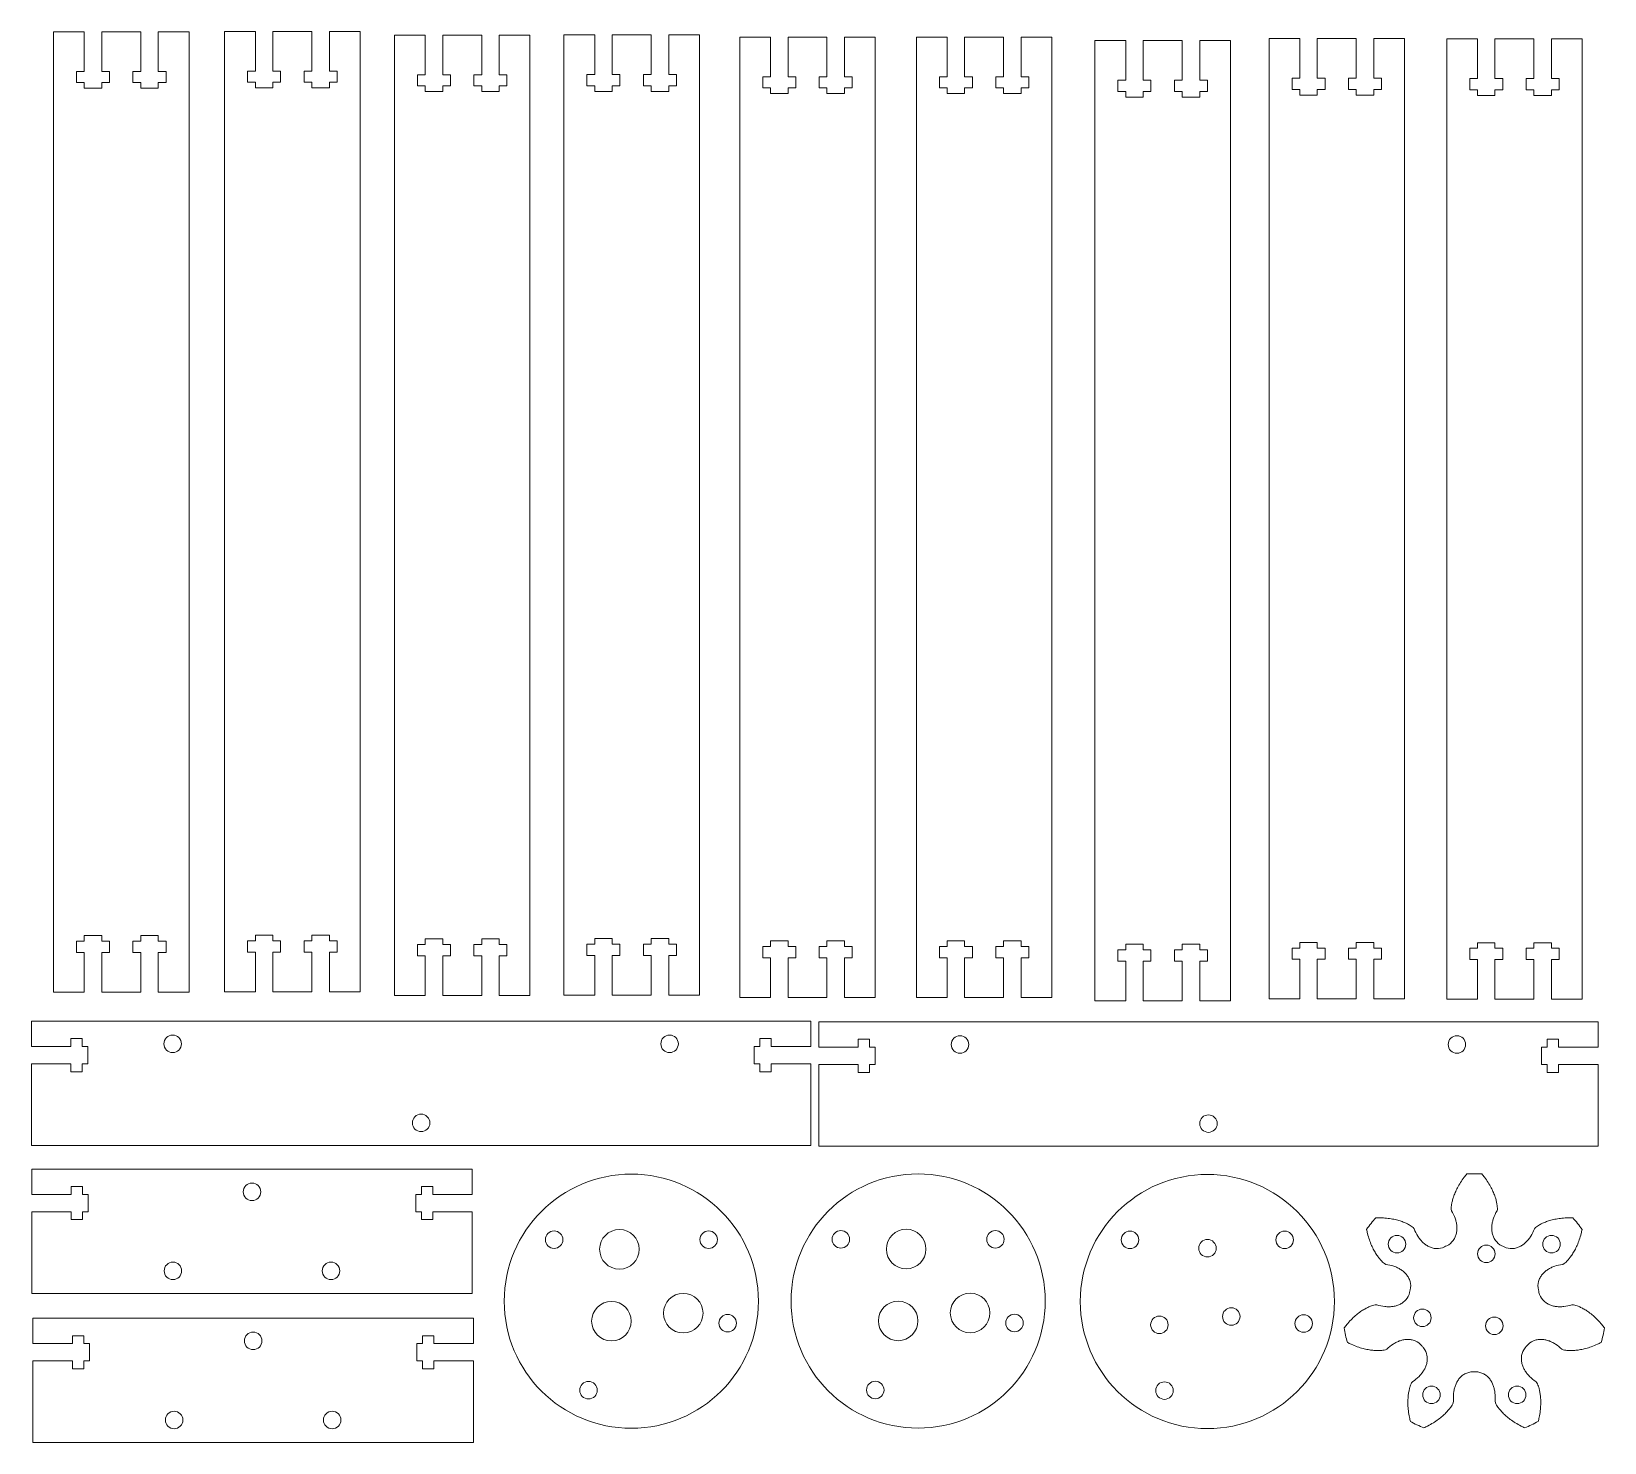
# Model space of a CAD drawing. Header units: millimetres. Extents: x 2 to 283, y 806 to 1473.
# Drawn here: x 2.6 to 281.2, y 806.2 to 1056 of the extents above; entities that cross this region are included whole.
import ezdxf

# ---------------------------------------------------------------- set-up
doc = ezdxf.new("R2010")
doc.units = ezdxf.units.MM

msp = doc.modelspace()

# ---------------------------------------------------------------- linework, layer by layer
at = {"color": 7, "linetype": 'Continuous', "lineweight": 15}
for p, q in [((6.54, 885.91), (6.54, 1055.91)), ((11.99, 1055.91), (6.54, 1055.91)), ((11.99, 1048.91), (11.99, 1055.91)), ((15.09, 1055.91), (15.09, 1048.91)), ((21.99, 1055.91), (15.09, 1055.91)), ((21.99, 1048.91), (21.99, 1055.91)), ((25.09, 1055.91), (25.09, 1048.91)), ((30.54, 1055.91), (25.09, 1055.91)), ((30.54, 885.91), (30.54, 1055.91)), ((36.83, 885.97), (36.83, 1055.97)), ((42.28, 1055.97), (36.83, 1055.97)), ((42.28, 1048.97), (42.28, 1055.97)), ((45.38, 1055.97), (45.38, 1048.97)), ((52.28, 1055.97), (45.38, 1055.97)), ((52.28, 1048.97), (52.28, 1055.97)), ((55.38, 1055.97), (55.38, 1048.97)), ((60.83, 1055.97), (55.38, 1055.97)), ((60.83, 885.97), (60.83, 1055.97)), ((66.91, 885.32), (66.91, 1055.32)), ((72.36, 1055.32), (66.91, 1055.32)), ((72.36, 1048.32), (72.36, 1055.32)), ((75.46, 1055.32), (75.46, 1048.32)), ((82.36, 1055.32), (75.46, 1055.32)), ((82.36, 1048.32), (82.36, 1055.32)), ((85.46, 1055.32), (85.46, 1048.32)), ((90.91, 1055.32), (85.46, 1055.32)), ((90.91, 885.32), (90.91, 1055.32)), ((96.92, 885.37), (96.92, 1055.37)), ((102.37, 1055.37), (96.92, 1055.37)), ((102.37, 1048.37), (102.37, 1055.37)), ((105.47, 1055.37), (105.47, 1048.37)), ((112.37, 1055.37), (105.47, 1055.37)), ((112.37, 1048.37), (112.37, 1055.37)), ((115.47, 1055.37), (115.47, 1048.37)), ((120.92, 1055.37), (115.47, 1055.37)), ((120.92, 885.37), (120.92, 1055.37)), ((128.05, 884.97), (128.05, 1054.97)), ((133.5, 1054.97), (128.05, 1054.97)), ((133.5, 1047.97), (133.5, 1054.97)), ((136.6, 1054.97), (136.6, 1047.97)), ((143.5, 1054.97), (136.6, 1054.97)), ((143.5, 1047.97), (143.5, 1054.97)), ((146.6, 1054.97), (146.6, 1047.97)), ((152.05, 1054.97), (146.6, 1054.97)), ((152.05, 884.97), (152.05, 1054.97)), ((159.33, 884.97), (159.33, 1054.97)), ((164.78, 1054.97), (159.33, 1054.97)), ((164.78, 1047.97), (164.78, 1054.97)), ((167.88, 1054.97), (167.88, 1047.97)), ((174.78, 1054.97), (167.88, 1054.97)), ((174.78, 1047.97), (174.78, 1054.97)), ((177.88, 1054.97), (177.88, 1047.97)), ((183.33, 1054.97), (177.88, 1054.97)), ((183.33, 884.97), (183.33, 1054.97)), ((190.95, 884.36), (190.95, 1054.36)), ((196.4, 1054.36), (190.95, 1054.36)), ((196.4, 1047.36), (196.4, 1054.36)), ((199.5, 1054.36), (199.5, 1047.36)), ((206.4, 1054.36), (199.5, 1054.36)), ((206.4, 1047.36), (206.4, 1054.36)), ((209.5, 1054.36), (209.5, 1047.36)), ((214.95, 1054.36), (209.5, 1054.36)), ((214.95, 884.36), (214.95, 1054.36)), ((221.78, 884.7), (221.78, 1054.7)), ((227.23, 1054.7), (221.78, 1054.7)), ((227.23, 1047.7), (227.23, 1054.7)), ((230.33, 1054.7), (230.33, 1047.7)), ((237.23, 1054.7), (230.33, 1054.7)), ((237.23, 1047.7), (237.23, 1054.7)), ((240.33, 1054.7), (240.33, 1047.7)), ((245.78, 1054.7), (240.33, 1054.7)), ((245.78, 884.7), (245.78, 1054.7)), ((253.24, 884.65), (253.24, 1054.65)), ((258.69, 1054.65), (253.24, 1054.65)), ((258.69, 1047.65), (258.69, 1054.65)), ((261.79, 1054.65), (261.79, 1047.65)), ((268.69, 1054.65), (261.79, 1054.65)), ((268.69, 1047.65), (268.69, 1054.65)), ((271.79, 1054.65), (271.79, 1047.65)), ((277.24, 1054.65), (271.79, 1054.65)), ((277.24, 884.65), (277.24, 1054.65)), ((10.61, 1048.91), (11.99, 1048.91)), ((10.61, 1046.91), (10.61, 1048.91)), ((15.09, 1048.91), (16.46, 1048.91)), ((16.46, 1048.91), (16.46, 1046.91)), ((20.61, 1048.91), (21.99, 1048.91)), ((20.61, 1046.91), (20.61, 1048.91)), ((25.09, 1048.91), (26.46, 1048.91)), ((26.46, 1048.91), (26.46, 1046.91)), ((40.9, 1048.97), (42.28, 1048.97)), ((40.9, 1046.97), (40.9, 1048.97)), ((45.38, 1048.97), (46.75, 1048.97)), ((46.75, 1048.97), (46.75, 1046.97)), ((50.9, 1048.97), (52.28, 1048.97)), ((50.9, 1046.97), (50.9, 1048.97)), ((55.38, 1048.97), (56.75, 1048.97)), ((56.75, 1048.97), (56.75, 1046.97)), ((70.98, 1048.32), (72.36, 1048.32)), ((70.98, 1046.32), (70.98, 1048.32)), ((75.46, 1048.32), (76.83, 1048.32)), ((76.83, 1048.32), (76.83, 1046.32)), ((80.98, 1048.32), (82.36, 1048.32)), ((80.98, 1046.32), (80.98, 1048.32)), ((85.46, 1048.32), (86.83, 1048.32)), ((86.83, 1048.32), (86.83, 1046.32)), ((100.99, 1048.37), (102.37, 1048.37)), ((100.99, 1046.37), (100.99, 1048.37)), ((105.47, 1048.37), (106.84, 1048.37)), ((106.84, 1048.37), (106.84, 1046.37)), ((110.99, 1048.37), (112.37, 1048.37)), ((110.99, 1046.37), (110.99, 1048.37)), ((115.47, 1048.37), (116.84, 1048.37)), ((116.84, 1048.37), (116.84, 1046.37)), ((132.12, 1047.97), (133.5, 1047.97)), ((132.12, 1045.97), (132.12, 1047.97)), ((136.6, 1047.97), (137.97, 1047.97)), ((137.97, 1047.97), (137.97, 1045.97)), ((142.12, 1047.97), (143.5, 1047.97)), ((142.12, 1045.97), (142.12, 1047.97)), ((146.6, 1047.97), (147.97, 1047.97)), ((147.97, 1047.97), (147.97, 1045.97)), ((163.4, 1047.97), (164.78, 1047.97)), ((163.4, 1045.97), (163.4, 1047.97)), ((167.88, 1047.97), (169.25, 1047.97)), ((169.25, 1047.97), (169.25, 1045.97)), ((173.4, 1047.97), (174.78, 1047.97)), ((173.4, 1045.97), (173.4, 1047.97)), ((177.88, 1047.97), (179.25, 1047.97)), ((179.25, 1047.97), (179.25, 1045.97)), ((225.85, 1047.7), (227.23, 1047.7)), ((225.85, 1045.7), (225.85, 1047.7)), ((230.33, 1047.7), (231.7, 1047.7)), ((231.7, 1047.7), (231.7, 1045.7)), ((235.85, 1047.7), (237.23, 1047.7)), ((235.85, 1045.7), (235.85, 1047.7)), ((240.33, 1047.7), (241.7, 1047.7)), ((241.7, 1047.7), (241.7, 1045.7)), ((257.31, 1047.65), (258.69, 1047.65)), ((257.31, 1045.65), (257.31, 1047.65)), ((261.79, 1047.65), (263.16, 1047.65)), ((263.16, 1047.65), (263.16, 1045.65)), ((267.31, 1047.65), (268.69, 1047.65)), ((267.31, 1045.65), (267.31, 1047.65)), ((271.79, 1047.65), (273.16, 1047.65)), ((273.16, 1047.65), (273.16, 1045.65)), ((11.99, 1046.91), (10.61, 1046.91)), ((11.99, 1045.91), (11.99, 1046.91)), ((15.09, 1045.91), (11.99, 1045.91)), ((15.09, 1046.91), (15.09, 1045.91)), ((16.46, 1046.91), (15.09, 1046.91)), ((21.99, 1046.91), (20.61, 1046.91)), ((21.99, 1045.91), (21.99, 1046.91)), ((25.09, 1045.91), (21.99, 1045.91)), ((25.09, 1046.91), (25.09, 1045.91)), ((26.46, 1046.91), (25.09, 1046.91)), ((42.28, 1046.97), (40.9, 1046.97)), ((42.28, 1045.97), (42.28, 1046.97)), ((45.38, 1045.97), (42.28, 1045.97)), ((45.38, 1046.97), (45.38, 1045.97)), ((46.75, 1046.97), (45.38, 1046.97)), ((52.28, 1046.97), (50.9, 1046.97)), ((52.28, 1045.97), (52.28, 1046.97)), ((55.38, 1045.97), (52.28, 1045.97)), ((55.38, 1046.97), (55.38, 1045.97)), ((56.75, 1046.97), (55.38, 1046.97)), ((72.36, 1046.32), (70.98, 1046.32)), ((72.36, 1045.32), (72.36, 1046.32)), ((75.46, 1045.32), (72.36, 1045.32)), ((75.46, 1046.32), (75.46, 1045.32)), ((76.83, 1046.32), (75.46, 1046.32)), ((82.36, 1046.32), (80.98, 1046.32)), ((82.36, 1045.32), (82.36, 1046.32)), ((85.46, 1045.32), (82.36, 1045.32)), ((85.46, 1046.32), (85.46, 1045.32)), ((86.83, 1046.32), (85.46, 1046.32)), ((102.37, 1046.37), (100.99, 1046.37)), ((102.37, 1045.37), (102.37, 1046.37)), ((105.47, 1045.37), (102.37, 1045.37)), ((105.47, 1046.37), (105.47, 1045.37)), ((106.84, 1046.37), (105.47, 1046.37)), ((112.37, 1046.37), (110.99, 1046.37)), ((112.37, 1045.37), (112.37, 1046.37)), ((115.47, 1045.37), (112.37, 1045.37)), ((115.47, 1046.37), (115.47, 1045.37)), ((116.84, 1046.37), (115.47, 1046.37)), ((133.5, 1045.97), (132.12, 1045.97)), ((133.5, 1044.97), (133.5, 1045.97)), ((136.6, 1044.97), (133.5, 1044.97)), ((136.6, 1045.97), (136.6, 1044.97)), ((137.97, 1045.97), (136.6, 1045.97)), ((143.5, 1045.97), (142.12, 1045.97)), ((143.5, 1044.97), (143.5, 1045.97)), ((146.6, 1044.97), (143.5, 1044.97)), ((146.6, 1045.97), (146.6, 1044.97)), ((147.97, 1045.97), (146.6, 1045.97)), ((164.78, 1045.97), (163.4, 1045.97)), ((164.78, 1044.97), (164.78, 1045.97)), ((167.88, 1044.97), (164.78, 1044.97)), ((167.88, 1045.97), (167.88, 1044.97)), ((169.25, 1045.97), (167.88, 1045.97)), ((174.78, 1045.97), (173.4, 1045.97)), ((174.78, 1044.97), (174.78, 1045.97)), ((177.88, 1044.97), (174.78, 1044.97)), ((177.88, 1045.97), (177.88, 1044.97)), ((179.25, 1045.97), (177.88, 1045.97)), ((195.02, 1047.36), (196.4, 1047.36)), ((195.02, 1045.36), (195.02, 1047.36)), ((196.4, 1045.36), (195.02, 1045.36)), ((196.4, 1044.36), (196.4, 1045.36)), ((199.5, 1047.36), (200.87, 1047.36)), ((199.5, 1045.36), (199.5, 1044.36)), ((200.87, 1045.36), (199.5, 1045.36)), ((200.87, 1047.36), (200.87, 1045.36)), ((205.02, 1047.36), (206.4, 1047.36)), ((205.02, 1045.36), (205.02, 1047.36)), ((206.4, 1045.36), (205.02, 1045.36)), ((206.4, 1044.36), (206.4, 1045.36)), ((209.5, 1047.36), (210.87, 1047.36)), ((209.5, 1045.36), (209.5, 1044.36)), ((210.87, 1045.36), (209.5, 1045.36)), ((210.87, 1047.36), (210.87, 1045.36)), ((227.23, 1045.7), (225.85, 1045.7)), ((227.23, 1044.7), (227.23, 1045.7)), ((230.33, 1044.7), (227.23, 1044.7)), ((230.33, 1045.7), (230.33, 1044.7)), ((231.7, 1045.7), (230.33, 1045.7)), ((237.23, 1045.7), (235.85, 1045.7)), ((237.23, 1044.7), (237.23, 1045.7)), ((240.33, 1044.7), (237.23, 1044.7)), ((240.33, 1045.7), (240.33, 1044.7)), ((241.7, 1045.7), (240.33, 1045.7)), ((258.69, 1045.65), (257.31, 1045.65)), ((258.69, 1044.65), (258.69, 1045.65)), ((261.79, 1044.65), (258.69, 1044.65)), ((261.79, 1045.65), (261.79, 1044.65)), ((263.16, 1045.65), (261.79, 1045.65)), ((268.69, 1045.65), (267.31, 1045.65)), ((268.69, 1044.65), (268.69, 1045.65)), ((271.79, 1044.65), (268.69, 1044.65)), ((271.79, 1045.65), (271.79, 1044.65)), ((273.16, 1045.65), (271.79, 1045.65)), ((199.5, 1044.36), (196.4, 1044.36)), ((209.5, 1044.36), (206.4, 1044.36)), ((11.99, 894.91), (10.61, 894.91)), ((10.61, 894.91), (10.61, 892.91)), ((15.09, 895.91), (11.99, 895.91)), ((11.99, 895.91), (11.99, 894.91)), ((15.09, 894.91), (15.09, 895.91)), ((16.46, 894.91), (15.09, 894.91)), ((16.46, 892.91), (16.46, 894.91)), ((21.99, 894.91), (20.61, 894.91)), ((20.61, 894.91), (20.61, 892.91)), ((25.09, 895.91), (21.99, 895.91)), ((21.99, 895.91), (21.99, 894.91)), ((25.09, 894.91), (25.09, 895.91)), ((26.46, 894.91), (25.09, 894.91)), ((26.46, 892.91), (26.46, 894.91)), ((42.28, 894.97), (40.9, 894.97)), ((40.9, 894.97), (40.9, 892.97)), ((45.38, 895.97), (42.28, 895.97)), ((42.28, 895.97), (42.28, 894.97)), ((45.38, 894.97), (45.38, 895.97)), ((46.75, 894.97), (45.38, 894.97)), ((46.75, 892.97), (46.75, 894.97)), ((52.28, 894.97), (50.9, 894.97)), ((50.9, 894.97), (50.9, 892.97)), ((55.38, 895.97), (52.28, 895.97)), ((52.28, 895.97), (52.28, 894.97)), ((55.38, 894.97), (55.38, 895.97)), ((56.75, 894.97), (55.38, 894.97)), ((56.75, 892.97), (56.75, 894.97)), ((72.36, 894.32), (70.98, 894.32)), ((70.98, 894.32), (70.98, 892.32)), ((75.46, 895.32), (72.36, 895.32)), ((72.36, 895.32), (72.36, 894.32)), ((75.46, 894.32), (75.46, 895.32)), ((76.83, 894.32), (75.46, 894.32)), ((76.83, 892.32), (76.83, 894.32)), ((82.36, 894.32), (80.98, 894.32)), ((80.98, 894.32), (80.98, 892.32)), ((85.46, 895.32), (82.36, 895.32)), ((82.36, 895.32), (82.36, 894.32)), ((85.46, 894.32), (85.46, 895.32)), ((86.83, 894.32), (85.46, 894.32)), ((86.83, 892.32), (86.83, 894.32)), ((102.37, 894.37), (100.99, 894.37)), ((100.99, 894.37), (100.99, 892.37)), ((105.47, 895.37), (102.37, 895.37)), ((102.37, 895.37), (102.37, 894.37)), ((105.47, 894.37), (105.47, 895.37)), ((106.84, 894.37), (105.47, 894.37)), ((106.84, 892.37), (106.84, 894.37)), ((112.37, 894.37), (110.99, 894.37)), ((110.99, 894.37), (110.99, 892.37)), ((115.47, 895.37), (112.37, 895.37)), ((112.37, 895.37), (112.37, 894.37)), ((115.47, 894.37), (115.47, 895.37)), ((116.84, 894.37), (115.47, 894.37)), ((116.84, 892.37), (116.84, 894.37)), ((136.6, 894.97), (133.5, 894.97)), ((133.5, 894.97), (133.5, 893.97)), ((136.6, 893.97), (136.6, 894.97)), ((146.6, 894.97), (143.5, 894.97)), ((143.5, 894.97), (143.5, 893.97)), ((146.6, 893.97), (146.6, 894.97)), ((167.88, 894.97), (164.78, 894.97)), ((164.78, 894.97), (164.78, 893.97)), ((167.88, 893.97), (167.88, 894.97)), ((177.88, 894.97), (174.78, 894.97)), ((174.78, 894.97), (174.78, 893.97)), ((177.88, 893.97), (177.88, 894.97)), ((199.5, 894.36), (196.4, 894.36)), ((196.4, 894.36), (196.4, 893.36)), ((199.5, 893.36), (199.5, 894.36)), ((209.5, 894.36), (206.4, 894.36)), ((206.4, 894.36), (206.4, 893.36)), ((209.5, 893.36), (209.5, 894.36)), ((230.33, 894.7), (227.23, 894.7)), ((227.23, 894.7), (227.23, 893.7)), ((230.33, 893.7), (230.33, 894.7)), ((240.33, 894.7), (237.23, 894.7)), ((237.23, 894.7), (237.23, 893.7)), ((240.33, 893.7), (240.33, 894.7)), ((261.79, 894.65), (258.69, 894.65)), ((258.69, 894.65), (258.69, 893.65)), ((261.79, 893.65), (261.79, 894.65)), ((271.79, 894.65), (268.69, 894.65)), ((268.69, 894.65), (268.69, 893.65)), ((271.79, 893.65), (271.79, 894.65)), ((10.61, 892.91), (11.99, 892.91)), ((11.99, 892.91), (11.99, 885.91)), ((15.09, 885.91), (15.09, 892.91)), ((15.09, 892.91), (16.46, 892.91)), ((20.61, 892.91), (21.99, 892.91)), ((21.99, 892.91), (21.99, 885.91)), ((25.09, 885.91), (25.09, 892.91)), ((25.09, 892.91), (26.46, 892.91)), ((40.9, 892.97), (42.28, 892.97)), ((42.28, 892.97), (42.28, 885.97)), ((45.38, 885.97), (45.38, 892.97)), ((45.38, 892.97), (46.75, 892.97)), ((50.9, 892.97), (52.28, 892.97)), ((52.28, 892.97), (52.28, 885.97)), ((55.38, 885.97), (55.38, 892.97)), ((55.38, 892.97), (56.75, 892.97)), ((70.98, 892.32), (72.36, 892.32)), ((72.36, 892.32), (72.36, 885.32)), ((75.46, 885.32), (75.46, 892.32)), ((75.46, 892.32), (76.83, 892.32)), ((80.98, 892.32), (82.36, 892.32)), ((82.36, 892.32), (82.36, 885.32)), ((85.46, 885.32), (85.46, 892.32)), ((85.46, 892.32), (86.83, 892.32)), ((100.99, 892.37), (102.37, 892.37)), ((102.37, 892.37), (102.37, 885.37)), ((105.47, 885.37), (105.47, 892.37)), ((105.47, 892.37), (106.84, 892.37)), ((110.99, 892.37), (112.37, 892.37)), ((112.37, 892.37), (112.37, 885.37)), ((115.47, 885.37), (115.47, 892.37)), ((115.47, 892.37), (116.84, 892.37)), ((133.5, 893.97), (132.12, 893.97)), ((132.12, 893.97), (132.12, 891.97)), ((132.12, 891.97), (133.5, 891.97)), ((133.5, 891.97), (133.5, 884.97)), ((137.97, 893.97), (136.6, 893.97)), ((136.6, 884.97), (136.6, 891.97)), ((136.6, 891.97), (137.97, 891.97)), ((137.97, 891.97), (137.97, 893.97)), ((143.5, 893.97), (142.12, 893.97)), ((142.12, 893.97), (142.12, 891.97)), ((142.12, 891.97), (143.5, 891.97)), ((143.5, 891.97), (143.5, 884.97)), ((147.97, 893.97), (146.6, 893.97)), ((146.6, 884.97), (146.6, 891.97)), ((146.6, 891.97), (147.97, 891.97)), ((147.97, 891.97), (147.97, 893.97)), ((164.78, 893.97), (163.4, 893.97)), ((163.4, 893.97), (163.4, 891.97)), ((163.4, 891.97), (164.78, 891.97)), ((164.78, 891.97), (164.78, 884.97)), ((169.25, 893.97), (167.88, 893.97)), ((167.88, 884.97), (167.88, 891.97)), ((167.88, 891.97), (169.25, 891.97)), ((169.25, 891.97), (169.25, 893.97)), ((174.78, 893.97), (173.4, 893.97)), ((173.4, 893.97), (173.4, 891.97)), ((173.4, 891.97), (174.78, 891.97)), ((174.78, 891.97), (174.78, 884.97)), ((179.25, 893.97), (177.88, 893.97)), ((177.88, 884.97), (177.88, 891.97)), ((177.88, 891.97), (179.25, 891.97)), ((179.25, 891.97), (179.25, 893.97)), ((196.4, 893.36), (195.02, 893.36)), ((195.02, 893.36), (195.02, 891.36)), ((200.87, 893.36), (199.5, 893.36)), ((200.87, 891.36), (200.87, 893.36)), ((206.4, 893.36), (205.02, 893.36)), ((205.02, 893.36), (205.02, 891.36)), ((210.87, 893.36), (209.5, 893.36)), ((210.87, 891.36), (210.87, 893.36)), ((227.23, 893.7), (225.85, 893.7)), ((225.85, 893.7), (225.85, 891.7)), ((225.85, 891.7), (227.23, 891.7)), ((227.23, 891.7), (227.23, 884.7)), ((231.7, 893.7), (230.33, 893.7)), ((230.33, 884.7), (230.33, 891.7)), ((230.33, 891.7), (231.7, 891.7)), ((231.7, 891.7), (231.7, 893.7)), ((237.23, 893.7), (235.85, 893.7)), ((235.85, 893.7), (235.85, 891.7)), ((235.85, 891.7), (237.23, 891.7)), ((237.23, 891.7), (237.23, 884.7)), ((241.7, 893.7), (240.33, 893.7)), ((240.33, 884.7), (240.33, 891.7)), ((240.33, 891.7), (241.7, 891.7)), ((241.7, 891.7), (241.7, 893.7)), ((258.69, 893.65), (257.31, 893.65)), ((257.31, 893.65), (257.31, 891.65)), ((257.31, 891.65), (258.69, 891.65)), ((258.69, 891.65), (258.69, 884.65)), ((263.16, 893.65), (261.79, 893.65)), ((261.79, 884.65), (261.79, 891.65)), ((261.79, 891.65), (263.16, 891.65)), ((263.16, 891.65), (263.16, 893.65)), ((268.69, 893.65), (267.31, 893.65)), ((267.31, 893.65), (267.31, 891.65)), ((267.31, 891.65), (268.69, 891.65)), ((268.69, 891.65), (268.69, 884.65)), ((273.16, 893.65), (271.79, 893.65)), ((271.79, 884.65), (271.79, 891.65)), ((271.79, 891.65), (273.16, 891.65)), ((273.16, 891.65), (273.16, 893.65)), ((195.02, 891.36), (196.4, 891.36)), ((196.4, 891.36), (196.4, 884.36)), ((199.5, 884.36), (199.5, 891.36)), ((199.5, 891.36), (200.87, 891.36)), ((205.02, 891.36), (206.4, 891.36)), ((206.4, 891.36), (206.4, 884.36)), ((209.5, 884.36), (209.5, 891.36)), ((209.5, 891.36), (210.87, 891.36)), ((11.99, 885.91), (6.54, 885.91)), ((21.99, 885.91), (15.09, 885.91)), ((30.54, 885.91), (25.09, 885.91)), ((42.28, 885.97), (36.83, 885.97)), ((52.28, 885.97), (45.38, 885.97)), ((60.83, 885.97), (55.38, 885.97)), ((72.36, 885.32), (66.91, 885.32)), ((82.36, 885.32), (75.46, 885.32)), ((90.91, 885.32), (85.46, 885.32)), ((102.37, 885.37), (96.92, 885.37)), ((112.37, 885.37), (105.47, 885.37)), ((120.92, 885.37), (115.47, 885.37)), ((133.5, 884.97), (128.05, 884.97)), ((143.5, 884.97), (136.6, 884.97)), ((152.05, 884.97), (146.6, 884.97)), ((164.78, 884.97), (159.33, 884.97)), ((174.78, 884.97), (167.88, 884.97)), ((183.33, 884.97), (177.88, 884.97)), ((196.4, 884.36), (190.95, 884.36)), ((206.4, 884.36), (199.5, 884.36)), ((214.95, 884.36), (209.5, 884.36)), ((227.23, 884.7), (221.78, 884.7)), ((237.23, 884.7), (230.33, 884.7)), ((245.78, 884.7), (240.33, 884.7)), ((258.69, 884.65), (253.24, 884.65)), ((268.69, 884.65), (261.79, 884.65)), ((277.24, 884.65), (271.79, 884.65)), ((2.63, 876.29), (2.63, 880.74)), ((2.63, 880.74), (140.63, 880.74)), ((140.63, 876.29), (140.63, 880.74)), ((142.05, 876.17), (142.05, 880.62)), ((142.05, 880.62), (280.05, 880.62)), ((280.05, 876.17), (280.05, 880.62)), ((9.63, 877.66), (11.63, 877.66)), ((9.63, 876.29), (9.63, 877.66)), ((9.63, 877.66), (11.63, 877.66)), ((11.63, 877.66), (11.63, 876.29)), ((133.63, 877.66), (131.63, 877.66)), ((131.63, 877.66), (131.63, 876.29)), ((133.63, 877.66), (131.63, 877.66)), ((133.63, 876.29), (133.63, 877.66)), ((149.05, 877.54), (151.05, 877.54)), ((149.05, 876.17), (149.05, 877.54)), ((149.05, 877.54), (151.05, 877.54)), ((151.05, 877.54), (151.05, 876.17)), ((273.05, 877.54), (271.05, 877.54)), ((271.05, 877.54), (271.05, 876.17)), ((273.05, 877.54), (271.05, 877.54)), ((273.05, 876.17), (273.05, 877.54)), ((2.63, 876.29), (2.63, 876.29)), ((2.63, 876.29), (9.63, 876.29)), ((9.63, 876.29), (9.63, 876.29)), ((11.63, 876.29), (11.63, 876.29)), ((11.63, 876.29), (12.63, 876.29)), ((12.63, 876.29), (12.63, 873.19)), ((130.63, 876.29), (130.63, 873.19)), ((131.63, 876.29), (130.63, 876.29)), ((131.63, 876.29), (131.63, 876.29)), ((140.63, 876.29), (133.63, 876.29)), ((133.63, 876.29), (133.63, 876.29)), ((140.63, 876.29), (140.63, 876.29)), ((142.05, 876.17), (142.05, 876.17)), ((142.05, 876.17), (149.05, 876.17)), ((149.05, 876.17), (149.05, 876.17)), ((151.05, 876.17), (151.05, 876.17)), ((151.05, 876.17), (152.05, 876.17)), ((152.05, 876.17), (152.05, 873.07)), ((270.05, 876.17), (270.05, 873.07)), ((271.05, 876.17), (270.05, 876.17)), ((271.05, 876.17), (271.05, 876.17)), ((280.05, 876.17), (273.05, 876.17)), ((273.05, 876.17), (273.05, 876.17)), ((280.05, 876.17), (280.05, 876.17)), ((2.63, 858.74), (2.63, 873.19)), ((9.63, 873.19), (2.63, 873.19)), ((9.63, 871.81), (9.63, 873.19)), ((11.63, 873.19), (11.63, 871.81)), ((12.63, 873.19), (11.63, 873.19)), ((130.63, 873.19), (131.63, 873.19)), ((131.63, 873.19), (131.63, 871.81)), ((133.63, 871.81), (133.63, 873.19)), ((133.63, 873.19), (140.63, 873.19)), ((140.63, 858.74), (140.63, 873.19)), ((142.05, 858.62), (142.05, 873.07)), ((149.05, 873.07), (142.05, 873.07)), ((149.05, 871.69), (149.05, 873.07)), ((151.05, 873.07), (151.05, 871.69)), ((152.05, 873.07), (151.05, 873.07)), ((270.05, 873.07), (271.05, 873.07)), ((271.05, 873.07), (271.05, 871.69)), ((273.05, 871.69), (273.05, 873.07)), ((273.05, 873.07), (280.05, 873.07)), ((280.05, 858.62), (280.05, 873.07)), ((11.63, 871.81), (9.63, 871.81)), ((131.63, 871.81), (133.63, 871.81)), ((151.05, 871.69), (149.05, 871.69)), ((271.05, 871.69), (273.05, 871.69)), ((2.63, 858.74), (140.63, 858.74)), ((2.63, 858.74), (2.63, 858.74)), ((140.63, 858.74), (140.63, 858.74)), ((142.05, 858.62), (280.05, 858.62)), ((142.05, 858.62), (142.05, 858.62)), ((280.05, 858.62), (280.05, 858.62)), ((2.68, 850.09), (2.68, 854.54)), ((2.68, 854.54), (80.68, 854.54)), ((80.68, 850.09), (80.68, 854.54)), ((2.68, 850.09), (2.68, 850.09)), ((2.68, 850.09), (9.68, 850.09)), ((9.68, 851.46), (11.68, 851.46)), ((9.68, 850.09), (9.68, 851.46)), ((9.68, 851.46), (11.68, 851.46)), ((9.68, 850.09), (9.68, 850.09)), ((11.68, 851.46), (11.68, 850.09)), ((11.68, 850.09), (11.68, 850.09)), ((11.68, 850.09), (12.68, 850.09)), ((12.68, 850.09), (12.68, 846.99)), ((70.68, 850.09), (70.68, 846.99)), ((71.68, 850.09), (70.68, 850.09)), ((73.68, 851.46), (71.68, 851.46)), ((71.68, 851.46), (71.68, 850.09)), ((73.68, 851.46), (71.68, 851.46)), ((71.68, 850.09), (71.68, 850.09)), ((73.68, 850.09), (73.68, 851.46)), ((80.68, 850.09), (73.68, 850.09)), ((73.68, 850.09), (73.68, 850.09)), ((80.68, 850.09), (80.68, 850.09)), ((2.68, 832.54), (2.68, 846.99)), ((9.68, 846.99), (2.68, 846.99)), ((9.68, 845.61), (9.68, 846.99)), ((11.68, 846.99), (11.68, 845.61)), ((12.68, 846.99), (11.68, 846.99)), ((70.68, 846.99), (71.68, 846.99)), ((71.68, 846.99), (71.68, 845.61)), ((73.68, 845.61), (73.68, 846.99)), ((73.68, 846.99), (80.68, 846.99)), ((80.68, 832.54), (80.68, 846.99)), ((254.11, 847.17), (254.04, 847.45)), ((262.22, 847.45), (262.15, 847.17)), ((11.68, 845.61), (9.68, 845.61)), ((71.68, 845.61), (73.68, 845.61)), ((247.32, 844.21), (247.49, 843.98)), ((268.77, 843.98), (268.94, 844.21)), ((242.48, 837.7), (242.22, 837.82)), ((274.04, 837.82), (273.78, 837.7)), ((2.68, 832.54), (80.68, 832.54)), ((2.68, 832.54), (2.68, 832.54)), ((80.68, 832.54), (80.68, 832.54)), ((240.56, 830.54), (240.85, 830.53)), ((275.42, 830.53), (275.7, 830.54)), ((2.89, 823.7), (2.89, 828.15)), ((2.89, 828.15), (80.89, 828.15)), ((80.89, 823.7), (80.89, 828.15)), ((9.89, 825.07), (11.89, 825.07)), ((9.89, 823.7), (9.89, 825.07)), ((9.89, 825.07), (11.89, 825.07)), ((11.89, 825.07), (11.89, 823.7)), ((73.89, 825.07), (71.89, 825.07)), ((71.89, 825.07), (71.89, 823.7)), ((73.89, 825.07), (71.89, 825.07)), ((73.89, 823.7), (73.89, 825.07)), ((2.89, 823.7), (2.89, 823.7)), ((2.89, 823.7), (9.89, 823.7)), ((9.89, 823.7), (9.89, 823.7)), ((11.89, 823.7), (11.89, 823.7)), ((11.89, 823.7), (12.89, 823.7)), ((12.89, 823.7), (12.89, 820.6)), ((70.89, 823.7), (70.89, 820.6)), ((71.89, 823.7), (70.89, 823.7)), ((71.89, 823.7), (71.89, 823.7)), ((80.89, 823.7), (73.89, 823.7)), ((73.89, 823.7), (73.89, 823.7)), ((80.89, 823.7), (80.89, 823.7)), ((242.63, 822.7), (242.38, 822.57)), ((273.88, 822.57), (273.63, 822.7)), ((2.89, 806.15), (2.89, 820.6)), ((9.89, 820.6), (2.89, 820.6)), ((9.89, 819.22), (9.89, 820.6)), ((11.89, 819.22), (9.89, 819.22)), ((11.89, 820.6), (11.89, 819.22)), ((12.89, 820.6), (11.89, 820.6)), ((70.89, 820.6), (71.89, 820.6)), ((71.89, 820.6), (71.89, 819.22)), ((71.89, 819.22), (73.89, 819.22)), ((73.89, 819.22), (73.89, 820.6)), ((73.89, 820.6), (80.89, 820.6)), ((80.89, 806.15), (80.89, 820.6)), ((247.03, 816.74), (247.22, 816.95)), ((269.04, 816.95), (269.23, 816.74)), ((254.46, 813.47), (254.4, 813.19)), ((261.86, 813.19), (261.81, 813.47)), ((2.89, 806.15), (80.89, 806.15)), ((2.89, 806.15), (2.89, 806.15)), ((80.89, 806.15), (80.89, 806.15))]:
    msp.add_line(p, q, dxfattribs=at)
for centre, radius in [((27.63, 876.74), 1.55), ((115.63, 876.74), 1.55), ((167.05, 876.62), 1.55), ((255.05, 876.62), 1.55), ((71.63, 862.74), 1.55), ((211.05, 862.62), 1.55), ((108.86, 831.17), 22.5), ((159.64, 831.21), 22.5), ((210.86, 831.12), 22.5), ((41.68, 850.54), 1.55), ((95.18, 842.08), 1.55), ((106.74, 840.36), 3.5), ((122.54, 842.08), 1.55), ((145.96, 842.13), 1.55), ((157.52, 840.41), 3.5), ((173.33, 842.13), 1.55), ((197.17, 842.03), 1.55), ((210.88, 840.55), 1.55), ((224.54, 842.03), 1.55), ((244.45, 841.27), 1.55), ((271.81, 841.27), 1.55), ((260.25, 839.55), 1.55), ((27.68, 836.54), 1.55), ((55.68, 836.54), 1.55), ((105.33, 827.64), 3.5), ((118.06, 829.05), 3.5), ((156.11, 827.68), 3.5), ((168.84, 829.09), 3.5), ((125.92, 827.28), 1.55), ((176.7, 827.32), 1.55), ((202.37, 827), 1.55), ((215.09, 828.46), 1.55), ((227.92, 827.22), 1.55), ((248.94, 828.24), 1.55), ((261.67, 826.82), 1.55), ((41.89, 824.15), 1.55), ((101.27, 815.41), 1.55), ((152.05, 815.45), 1.55), ((203.26, 815.35), 1.55), ((250.54, 814.59), 1.55), ((265.72, 814.59), 1.55), ((27.89, 810.15), 1.55), ((55.89, 810.15), 1.55)]:
    msp.add_circle(centre, radius, dxfattribs=at)
for radius, start, end in [(23.39, 86.7532, 93.2468), (23.39, 138.1818, 144.6753), (23.39, 35.3247, 41.8182), (11.69, 114.5659, 116.8627), (11.69, 63.1373, 65.4341), (11.69, 165.9945, 168.2913), (11.69, 11.7087, 14.0055), (23.39, 189.6104, 196.1039), (23.39, 343.8961, 350.3896), (11.69, 217.423, 219.7198), (11.69, 320.2802, 322.577), (11.69, 268.8516, 271.1484), (23.39, 241.039, 247.5325), (23.39, 292.4675, 298.961)]:
    msp.add_arc((258.13, 830.36), radius, start, end, dxfattribs=at)
for points, knots in [([(254.04, 847.45), (254.04, 847.74), (254.09, 848.24), (254.24, 848.97), (254.44, 849.66), (254.74, 850.44), (255.15, 851.29), (255.69, 852.21), (256.25, 853.02), (256.65, 853.52), (256.81, 853.71)], [0, 0, 0, 0, 0.0992744, 0.1677977, 0.2489116, 0.3426163, 0.4489116, 0.5677977, 0.6992744, 0.7823569, 0.7823569, 0.7823569, 0.7823569]), ([(259.46, 853.71), (259.61, 853.52), (260.01, 853.02), (260.58, 852.21), (261.11, 851.29), (261.52, 850.44), (261.82, 849.66), (262.02, 848.97), (262.17, 848.24), (262.22, 847.74), (262.22, 847.45)], [0.2176431, 0.2176431, 0.2176431, 0.2176431, 0.3007256, 0.4322023, 0.5510884, 0.6573837, 0.7510884, 0.8322023, 0.9007256, 1, 1, 1, 1]), ([(253.27, 841), (253.72, 841.21), (254.3, 841.7), (254.78, 842.55), (254.98, 843.21), (255.07, 843.87), (255.05, 844.54), (254.94, 845.21), (254.67, 846.11), (254.36, 846.75), (254.11, 847.17)], [0.0027329, 0.0027329, 0.0027329, 0.0027329, 0.2150574, 0.3160761, 0.412879, 0.5071954, 0.6009687, 0.6959155, 0.7934092, 1, 1, 1, 1]), ([(262.15, 847.17), (261.9, 846.75), (261.59, 846.11), (261.33, 845.21), (261.22, 844.54), (261.2, 843.87), (261.28, 843.21), (261.49, 842.55), (261.96, 841.7), (262.54, 841.21), (262.99, 841)], [0, 0, 0, 0, 0.2065908, 0.3040845, 0.3990313, 0.4928046, 0.587121, 0.6839239, 0.7849426, 0.9972671, 0.9972671, 0.9972671, 0.9972671]), ([(240.7, 845.95), (240.95, 845.96), (241.58, 845.96), (242.57, 845.89), (243.62, 845.74), (244.54, 845.53), (245.34, 845.28), (246.01, 845), (246.67, 844.67), (247.09, 844.4), (247.32, 844.21)], [0.2176431, 0.2176431, 0.2176431, 0.2176431, 0.3007256, 0.4322023, 0.5510884, 0.6573837, 0.7510884, 0.8322023, 0.9007256, 1, 1, 1, 1]), ([(268.94, 844.21), (269.17, 844.4), (269.59, 844.67), (270.25, 845), (270.92, 845.28), (271.72, 845.53), (272.64, 845.74), (273.69, 845.89), (274.68, 845.96), (275.32, 845.96), (275.56, 845.95)], [0, 0, 0, 0, 0.0992744, 0.1677977, 0.2489116, 0.3426163, 0.4489116, 0.5677977, 0.6992744, 0.7823569, 0.7823569, 0.7823569, 0.7823569]), ([(242.22, 837.82), (241.99, 838), (241.63, 838.35), (241.16, 838.92), (240.74, 839.51), (240.32, 840.23), (239.91, 841.08), (239.52, 842.07), (239.24, 843.02), (239.1, 843.64), (239.05, 843.88)], [0, 0, 0, 0, 0.0992744, 0.1677977, 0.2489116, 0.3426163, 0.4489116, 0.5677977, 0.6992744, 0.7823569, 0.7823569, 0.7823569, 0.7823569]), ([(247.49, 843.98), (247.66, 843.53), (247.97, 842.88), (248.52, 842.11), (248.97, 841.61), (249.48, 841.18), (250.05, 840.83), (250.69, 840.58), (251.65, 840.42), (252.4, 840.57), (252.85, 840.79)], [0, 0, 0, 0, 0.2065908, 0.3040845, 0.3990313, 0.4928046, 0.587121, 0.6839239, 0.7849426, 0.9972671, 0.9972671, 0.9972671, 0.9972671]), ([(263.41, 840.79), (263.86, 840.57), (264.61, 840.42), (265.57, 840.58), (266.21, 840.83), (266.79, 841.18), (267.29, 841.61), (267.75, 842.11), (268.29, 842.88), (268.6, 843.53), (268.77, 843.98)], [0.0027329, 0.0027329, 0.0027329, 0.0027329, 0.2150574, 0.3160761, 0.412879, 0.5071954, 0.6009687, 0.6959155, 0.7934092, 1, 1, 1, 1]), ([(277.21, 843.88), (277.16, 843.64), (277.02, 843.02), (276.74, 842.07), (276.36, 841.08), (275.94, 840.23), (275.52, 839.51), (275.1, 838.92), (274.63, 838.35), (274.27, 838), (274.04, 837.82)], [0.2176431, 0.2176431, 0.2176431, 0.2176431, 0.3007256, 0.4322023, 0.5510884, 0.6573837, 0.7510884, 0.8322023, 0.9007256, 1, 1, 1, 1]), ([(246.78, 833.19), (246.9, 833.68), (246.88, 834.44), (246.51, 835.34), (246.12, 835.91), (245.65, 836.39), (245.12, 836.79), (244.53, 837.12), (243.66, 837.47), (242.96, 837.63), (242.48, 837.7)], [0.0027329, 0.0027329, 0.0027329, 0.0027329, 0.2150574, 0.3160761, 0.412879, 0.5071954, 0.6009687, 0.6959155, 0.7934092, 1, 1, 1, 1]), ([(273.78, 837.7), (273.3, 837.63), (272.6, 837.47), (271.73, 837.12), (271.14, 836.79), (270.61, 836.39), (270.14, 835.91), (269.75, 835.34), (269.38, 834.44), (269.36, 833.68), (269.48, 833.19)], [0, 0, 0, 0, 0.2065908, 0.3040845, 0.3990313, 0.4928046, 0.587121, 0.6839239, 0.7849426, 0.9972671, 0.9972671, 0.9972671, 0.9972671]), ([(235.07, 826.45), (235.22, 826.65), (235.62, 827.15), (236.28, 827.88), (237.06, 828.6), (237.8, 829.19), (238.49, 829.66), (239.13, 830.01), (239.8, 830.32), (240.27, 830.48), (240.56, 830.54)], [0.2176431, 0.2176431, 0.2176431, 0.2176431, 0.3007256, 0.4322023, 0.5510884, 0.6573837, 0.7510884, 0.8322023, 0.9007256, 1, 1, 1, 1]), ([(240.85, 830.53), (241.31, 830.39), (242.01, 830.23), (242.95, 830.17), (243.62, 830.21), (244.27, 830.34), (244.91, 830.57), (245.5, 830.92), (246.22, 831.57), (246.58, 832.24), (246.68, 832.73)], [0, 0, 0, 0, 0.2065908, 0.3040845, 0.3990313, 0.4928046, 0.587121, 0.6839239, 0.7849426, 0.9972671, 0.9972671, 0.9972671, 0.9972671]), ([(269.58, 832.73), (269.69, 832.24), (270.04, 831.57), (270.76, 830.92), (271.36, 830.57), (271.99, 830.34), (272.64, 830.21), (273.32, 830.17), (274.25, 830.23), (274.95, 830.39), (275.42, 830.53)], [0.0027329, 0.0027329, 0.0027329, 0.0027329, 0.2150574, 0.3160761, 0.412879, 0.5071954, 0.6009687, 0.6959155, 0.7934092, 1, 1, 1, 1]), ([(275.7, 830.54), (275.99, 830.48), (276.46, 830.32), (277.14, 830.01), (277.77, 829.66), (278.46, 829.19), (279.2, 828.6), (279.98, 827.88), (280.64, 827.15), (281.04, 826.65), (281.19, 826.45)], [0, 0, 0, 0, 0.0992744, 0.1677977, 0.2489116, 0.3426163, 0.4489116, 0.5677977, 0.6992744, 0.7823569, 0.7823569, 0.7823569, 0.7823569]), ([(242.38, 822.57), (242.09, 822.5), (241.6, 822.44), (240.86, 822.43), (240.14, 822.47), (239.31, 822.59), (238.38, 822.8), (237.37, 823.11), (236.45, 823.48), (235.88, 823.76), (235.66, 823.87)], [0, 0, 0, 0, 0.0992744, 0.1677977, 0.2489116, 0.3426163, 0.4489116, 0.5677977, 0.6992744, 0.7823569, 0.7823569, 0.7823569, 0.7823569]), ([(248.84, 823.25), (248.54, 823.65), (247.93, 824.1), (246.99, 824.38), (246.31, 824.43), (245.64, 824.36), (244.99, 824.2), (244.37, 823.94), (243.55, 823.48), (242.99, 823.04), (242.63, 822.7)], [0.0027329, 0.0027329, 0.0027329, 0.0027329, 0.2150574, 0.3160761, 0.412879, 0.5071954, 0.6009687, 0.6959155, 0.7934092, 1, 1, 1, 1]), ([(247.22, 816.95), (247.62, 817.22), (248.18, 817.67), (248.81, 818.37), (249.2, 818.92), (249.51, 819.51), (249.72, 820.15), (249.82, 820.83), (249.76, 821.8), (249.45, 822.5), (249.14, 822.89)], [0, 0, 0, 0, 0.2065908, 0.3040845, 0.3990313, 0.4928046, 0.587121, 0.6839239, 0.7849426, 0.9972671, 0.9972671, 0.9972671, 0.9972671]), ([(267.13, 822.89), (266.81, 822.5), (266.5, 821.8), (266.44, 820.83), (266.54, 820.15), (266.76, 819.51), (267.06, 818.92), (267.45, 818.37), (268.08, 817.67), (268.64, 817.22), (269.04, 816.95)], [0.0027329, 0.0027329, 0.0027329, 0.0027329, 0.2150574, 0.3160761, 0.412879, 0.5071954, 0.6009687, 0.6959155, 0.7934092, 1, 1, 1, 1]), ([(273.63, 822.7), (273.28, 823.04), (272.71, 823.48), (271.89, 823.94), (271.27, 824.2), (270.62, 824.36), (269.96, 824.43), (269.27, 824.38), (268.33, 824.1), (267.72, 823.65), (267.42, 823.25)], [0, 0, 0, 0, 0.2065908, 0.3040845, 0.3990313, 0.4928046, 0.587121, 0.6839239, 0.7849426, 0.9972671, 0.9972671, 0.9972671, 0.9972671]), ([(280.6, 823.87), (280.38, 823.76), (279.81, 823.48), (278.89, 823.11), (277.88, 822.8), (276.95, 822.59), (276.13, 822.47), (275.4, 822.43), (274.67, 822.44), (274.17, 822.5), (273.88, 822.57)], [0.2176431, 0.2176431, 0.2176431, 0.2176431, 0.3007256, 0.4322023, 0.5510884, 0.6573837, 0.7510884, 0.8322023, 0.9007256, 1, 1, 1, 1]), ([(246.81, 809.9), (246.75, 810.13), (246.61, 810.76), (246.45, 811.73), (246.36, 812.79), (246.37, 813.74), (246.43, 814.57), (246.55, 815.28), (246.73, 816), (246.9, 816.47), (247.03, 816.74)], [0.2176431, 0.2176431, 0.2176431, 0.2176431, 0.3007256, 0.4322023, 0.5510884, 0.6573837, 0.7510884, 0.8322023, 0.9007256, 1, 1, 1, 1]), ([(257.9, 818.67), (257.4, 818.67), (256.66, 818.48), (255.86, 817.92), (255.39, 817.42), (255.03, 816.85), (254.76, 816.24), (254.57, 815.6), (254.41, 814.67), (254.41, 813.95), (254.46, 813.47)], [0.0027329, 0.0027329, 0.0027329, 0.0027329, 0.2150574, 0.3160761, 0.412879, 0.5071954, 0.6009687, 0.6959155, 0.7934092, 1, 1, 1, 1]), ([(261.81, 813.47), (261.85, 813.95), (261.85, 814.67), (261.69, 815.6), (261.5, 816.24), (261.23, 816.85), (260.87, 817.42), (260.4, 817.92), (259.6, 818.48), (258.87, 818.67), (258.37, 818.67)], [0, 0, 0, 0, 0.2065908, 0.3040845, 0.3990313, 0.4928046, 0.587121, 0.6839239, 0.7849426, 0.9972671, 0.9972671, 0.9972671, 0.9972671]), ([(269.23, 816.74), (269.36, 816.47), (269.53, 816), (269.71, 815.28), (269.83, 814.57), (269.9, 813.74), (269.9, 812.79), (269.81, 811.73), (269.66, 810.76), (269.52, 810.13), (269.46, 809.9)], [0, 0, 0, 0, 0.0992744, 0.1677977, 0.2489116, 0.3426163, 0.4489116, 0.5677977, 0.6992744, 0.7823569, 0.7823569, 0.7823569, 0.7823569]), ([(254.4, 813.19), (254.27, 812.92), (254.01, 812.49), (253.56, 811.91), (253.08, 811.37), (252.47, 810.8), (251.73, 810.21), (250.85, 809.61), (249.99, 809.13), (249.42, 808.85), (249.19, 808.75)], [0, 0, 0, 0, 0.0992744, 0.1677977, 0.2489116, 0.3426163, 0.4489116, 0.5677977, 0.6992744, 0.7823569, 0.7823569, 0.7823569, 0.7823569]), ([(267.07, 808.75), (266.84, 808.85), (266.27, 809.13), (265.41, 809.61), (264.53, 810.21), (263.79, 810.8), (263.18, 811.37), (262.7, 811.91), (262.25, 812.49), (261.99, 812.92), (261.86, 813.19)], [0.2176431, 0.2176431, 0.2176431, 0.2176431, 0.3007256, 0.4322023, 0.5510884, 0.6573837, 0.7510884, 0.8322023, 0.9007256, 1, 1, 1, 1])]:
    msp.add_open_spline(points, degree=3, knots=knots, dxfattribs=at)

doc.saveas('drawing.dxf')
